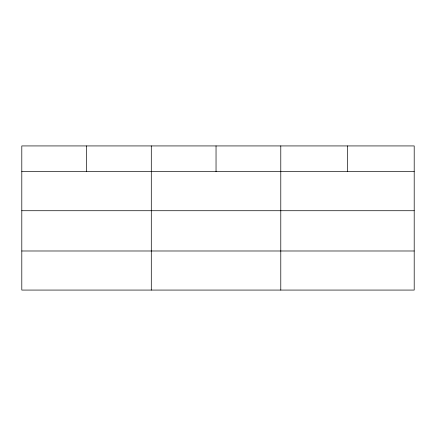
<?xml version="1.0" encoding="UTF-8"?>
<svg xmlns="http://www.w3.org/2000/svg" width="436" height="436" viewBox="0 0 436 436"><rect width="100%" height="100%" fill="white"/><g stroke="black" fill="none" stroke-linecap="round" stroke-linejoin="round"><path stroke-width="0.65" d="M414.2 210.724L414.2 145.929L21.8 145.929L21.8 290.071L414.2 290.071L414.2 210.724L21.8 210.724M21.8 171.642L414.2 171.642M21.8 250.989L414.2 250.989M347.492 145.929L347.492 171.642M280.784 145.929L280.784 290.071M216.038 145.929L216.038 171.642M151.292 145.929L151.292 290.071M86.546 145.929L86.546 171.642"/></g></svg>
